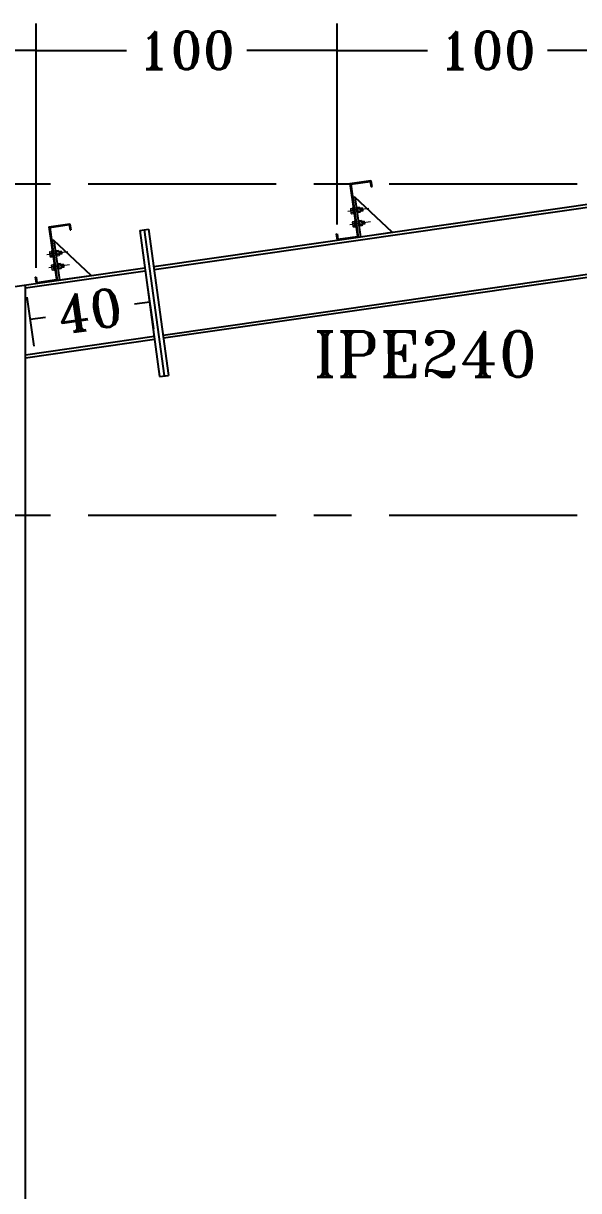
# Model space of a CAD drawing. Header units: inches. Extents: x 460503 to 460688, y 47570 to 48852.
# Drawn here: x 460533.65 to 460537.34, y 48045.09 to 48052.85 of the extents above; entities that cross this region are included whole.
import ezdxf

# ---------------------------------------------------------------- set-up
doc = ezdxf.new("R2010")
doc.units = ezdxf.units.IN
doc.header["$MEASUREMENT"] = 0
doc.linetypes.add('CENTER', pattern=[2, 1.25, -0.25, 0.25, -0.25])
doc.layers.add('2', color=2, linetype='Continuous', lineweight=9)
doc.layers.add('TEXT', color=250, linetype='Continuous', lineweight=30)
for name, color, linetype in [('3G', 3, 'Continuous'), ('AXE', 1, 'CENTER'), ('TIE', 2, 'Continuous')]:
    doc.layers.add(name, color=color, linetype=linetype)
doc.styles.add('ROMANT', font='romant')
doc.dimstyles.new('1-50', dxfattribs={"dimscale": 0, "dimtxt": 0.25, "dimasz": 0.18, "dimexe": 0.18, "dimexo": 0.0625, "dimgap": 0.09, "dimtad": 0, "dimdec": 0, "dimlfac": 50, "dimzin": 0, "dimdsep": 46, "dimtxsty": 'ROMANT', "dimblk": 'OBLIQUE', "dimcen": 0.09, "dimclrd": 1, "dimclre": 1, "dimclrt": 2, "dimadec": 0, "dimazin": 0, "dimtfac": 1, "dimtdec": 0, "dimtofl": 0, "dimtmove": 2, "dimatfit": 3, "dimldrblk": 'OBLIQUE', "dimfxl": 0.18, "dimtolj": 1, "dimtzin": 0, "dimarcsym": 0})

# ---------------------------------------------------------------- blocks, each defined once
blk = doc.blocks.new('TIE')
at = {"layer": 'TIE'}
for p, q in [((-3.48, 20), (4.44, 21.17)), ((-3.48, 20), (-0.54, 0.21)), ((-3.13, 19.74), (4.19, 20.83)), ((-3.13, 19.74), (-0.2, -0.04)), ((4.19, 20.83), (4.48, 18.85)), ((4.44, 21.17), (4.78, 18.9)), ((4.48, 18.85), (4.78, 18.9)), ((-1.61, 14.91), (-2.4, 14.8)), ((-1.61, 14.91), (-2.4, 14.8)), ((12.45, 1.85), (-1.61, 14.91)), ((-1.61, 14.91), (0.59, 0.09)), ((-8.45, 1.06), (-8.15, 1.1)), ((-8.45, 1.06), (-8.11, -1.22)), ((-8.15, 1.1), (-7.86, -0.87)), ((-7.86, -0.87), (-0.54, 0.21)), ((-0.2, -0.04), (12.45, 1.85)), ((-8.11, -1.22), (-0.2, -0.04))]:
    blk.add_line(p, q, dxfattribs=at)
blk = doc.blocks.new('*D543')
at = {"color": 1, "lineweight": -2, "transparency": 16777216}
for p, q in [((460535.7348, 48051.5103), (460535.7348, 48052.8472)), ((460537.7348, 48051.7973), (460537.7348, 48052.8472)), ((460535.7348, 48052.6672), (460536.3353, 48052.6672)), ((460537.7348, 48052.6672), (460537.1344, 48052.6672))]:
    blk.add_line(p, q, dxfattribs=at)
at = {"layer": 'Defpoints', "color": 0, "transparency": 16777216}
for p in [(460535.7348, 48052.6672), (460537.7348, 48051.7348), (460535.7348, 48051.4478)]:
    blk.add_point(p, dxfattribs=at)
at = {"color": 2, "transparency": 16777216, "insert": (460536.7348, 48052.6672), "char_height": 0.25, "attachment_point": 5, "style": 'ROMANT'}
blk.add_mtext('\\A1;100', dxfattribs=at)
blk = doc.blocks.new('_OBLIQUE')
blk = doc.blocks.new('*D544')
at = {"color": 1, "lineweight": -2, "transparency": 16777216}
for p, q in [((460533.7348, 48051.2232), (460533.7348, 48052.8472)), ((460535.7348, 48051.5103), (460535.7348, 48052.8472)), ((460533.7348, 48052.6672), (460534.3353, 48052.6672)), ((460535.7348, 48052.6672), (460535.1344, 48052.6672))]:
    blk.add_line(p, q, dxfattribs=at)
at = {"layer": 'Defpoints', "color": 0, "transparency": 16777216}
for p in [(460533.7348, 48052.6672), (460535.7348, 48051.4478), (460533.7348, 48051.1607)]:
    blk.add_point(p, dxfattribs=at)
at = {"color": 2, "transparency": 16777216, "insert": (460534.7348, 48052.6672), "char_height": 0.25, "attachment_point": 5, "style": 'ROMANT'}
blk.add_mtext('\\A1;100', dxfattribs=at)
blk = doc.blocks.new('*D545')
at = {"color": 1, "lineweight": -2, "transparency": 16777216}
for p, q in [((460531.7348, 48050.9362), (460531.7348, 48052.8472)), ((460533.7348, 48051.2232), (460533.7348, 48052.8472)), ((460531.7348, 48052.6672), (460532.3353, 48052.6672)), ((460533.7348, 48052.6672), (460533.1344, 48052.6672))]:
    blk.add_line(p, q, dxfattribs=at)
at = {"layer": 'Defpoints', "color": 0, "transparency": 16777216}
for p in [(460531.7348, 48052.6672), (460533.7348, 48051.1607), (460531.7348, 48050.8737)]:
    blk.add_point(p, dxfattribs=at)
at = {"color": 2, "transparency": 16777216, "insert": (460532.7348, 48052.6672), "char_height": 0.25, "attachment_point": 5, "style": 'ROMANT'}
blk.add_mtext('\\A1;100', dxfattribs=at)
blk = doc.blocks.new('*D623')
at = {"color": 1, "lineweight": -2, "transparency": 16777216}
for p, q in [((460534.4688, 48051.1415), (460534.5154, 48050.8168)), ((460533.6742, 48051.0275), (460533.7208, 48050.7028)), ((460534.4899, 48050.995), (460534.3879, 48050.9803)), ((460533.6953, 48050.8809), (460533.7972, 48050.8956))]:
    blk.add_line(p, q, dxfattribs=at)
at = {"layer": 'Defpoints', "color": 0, "transparency": 16777216}
for p in [(460534.4599, 48051.2034, 0.0013), (460533.6653, 48051.0894, 0.0015), (460534.4899, 48050.995)]:
    blk.add_point(p, dxfattribs=at)
at = {"color": 2, "transparency": 16777216, "insert": (460534.0926, 48050.938), "char_height": 0.25, "attachment_point": 5, "rotation": 8.16673, "style": 'ROMANT'}
blk.add_mtext('\\A1;40', dxfattribs=at)

msp = doc.modelspace()

# ---------------------------------------------------------------- linework, layer by layer
at = {"layer": '2'}
for p, q in [((460535.94527534, 48051.61599191), (460535.80726589, 48051.59597795)), ((460535.82341807, 48051.61139609), (460535.82712998, 48051.58580006)), ((460535.82477017, 48051.6081636), (460535.82385062, 48051.60871303)), ((460535.8250676, 48051.60611263), (460535.824342, 48051.60532463)), ((460535.82733122, 48051.61663671), (460535.83591288, 48051.61788121)), ((460535.827806, 48051.6075568), (460535.8372123, 48051.60892089)), ((460535.83591288, 48051.61788121), (460535.84095226, 48051.58313141)), ((460535.84089804, 48051.6205753), (460535.83738796, 48051.62006627)), ((460535.84290759, 48051.61907477), (460535.84799787, 48051.58397396)), ((460535.8632325, 48051.61484469), (460535.8439254, 48051.61205634)), ((460535.8622147, 48051.62186312), (460535.86730497, 48051.58676231)), ((460535.8672253, 48051.6243817), (460535.86371522, 48051.62387268)), ((460535.86923486, 48051.62288118), (460535.87432513, 48051.58778037)), ((460535.88242311, 48051.62461453), (460535.86926031, 48051.62270567)), ((460535.86926031, 48051.62270567), (460535.87429968, 48051.58795587)), ((460535.88320605, 48051.61751064), (460535.87028541, 48051.6156369)), ((460535.88605933, 48051.59732464), (460535.87321124, 48051.59546142)), ((460535.88242311, 48051.62461453), (460535.88652494, 48051.62104309)), ((460535.88594445, 48051.61895481), (460535.88667005, 48051.61974281)), ((460535.88624188, 48051.61690384), (460535.88716143, 48051.61635441)), ((460535.88652494, 48051.62104309), (460535.89038082, 48051.59445422)), ((460535.90342554, 48051.62067344), (460535.88692555, 48051.61828063)), ((460535.89863068, 48051.59847117), (460535.88756104, 48051.61389847)), ((460535.88879773, 48051.59876881), (460535.88958732, 48051.5996263)), ((460535.89368825, 48051.59775442), (460535.88894323, 48051.60436735)), ((460535.90357312, 48051.59918791), (460535.88959558, 48051.61866783)), ((460535.90648021, 48051.59960949), (460535.88998021, 48051.59721669)), ((460535.90591101, 48051.60353452), (460535.89453802, 48051.61938458)), ((460535.90452881, 48051.61306564), (460535.89948046, 48051.62010132)), ((460535.90342554, 48051.62067344), (460535.90648021, 48051.59960949)), ((460535.95766932, 48051.5286766), (460535.81965987, 48051.50866263)), ((460535.82728326, 48051.59134496), (460535.82628261, 48051.59194284)), ((460535.8274356, 48051.58927295), (460535.82677399, 48051.58855445)), ((460535.83031909, 48051.59073816), (460535.83965284, 48051.59209173)), ((460535.8323706, 48051.58188691), (460535.84095226, 48051.58313141)), ((460535.83607491, 48051.52411889), (460535.83978681, 48051.49852286)), ((460535.837427, 48051.5208864), (460535.83650746, 48051.52143583)), ((460535.83998806, 48051.52935951), (460535.84856972, 48051.53060401)), ((460535.84046284, 48051.5202796), (460535.84986913, 48051.52164369)), ((460535.84649734, 48051.58196441), (460535.84298726, 48051.58145538)), ((460535.86628717, 48051.59378075), (460535.84698007, 48051.5909924)), ((460535.84856972, 48051.53060401), (460535.85360909, 48051.49585421)), ((460535.85355488, 48051.5332981), (460535.85004479, 48051.53278907)), ((460535.85556443, 48051.53179757), (460535.86065471, 48051.49669676)), ((460535.87588934, 48051.52756749), (460535.85658223, 48051.52477914)), ((460535.87282461, 48051.58577082), (460535.86931453, 48051.58526179)), ((460535.88746249, 48051.58986473), (460535.87429968, 48051.58795587)), ((460535.87487153, 48051.53458592), (460535.87996181, 48051.49948511)), ((460535.87988214, 48051.5371045), (460535.87637206, 48051.53659548)), ((460535.88189169, 48051.53560398), (460535.88698197, 48051.50050317)), ((460535.89507995, 48051.53733733), (460535.88191714, 48051.53542847)), ((460535.88191714, 48051.53542847), (460535.88695652, 48051.50067867)), ((460535.89586288, 48051.53023344), (460535.88294225, 48051.5283597)), ((460535.89038082, 48051.59445422), (460535.88746249, 48051.58986473)), ((460535.88924025, 48051.59673888), (460535.8900787, 48051.59623791)), ((460535.89507995, 48051.53733733), (460535.89918177, 48051.53376589)), ((460535.89860129, 48051.53167761), (460535.89932688, 48051.53246561)), ((460535.89889872, 48051.52962664), (460535.89981826, 48051.52907721)), ((460535.89918177, 48051.53376589), (460535.90303766, 48051.50717702)), ((460535.91608238, 48051.53339624), (460535.89958238, 48051.53100343)), ((460535.91128752, 48051.51119397), (460535.90021788, 48051.52662127)), ((460535.91622996, 48051.51191071), (460535.90225242, 48051.53139063)), ((460535.91856784, 48051.51625732), (460535.90719486, 48051.53210738)), ((460535.91718565, 48051.52578844), (460535.91213729, 48051.53282412)), ((460535.91608238, 48051.53339624), (460535.91913704, 48051.5123323)), ((460535.83772443, 48051.51883543), (460535.83699884, 48051.51804743)), ((460535.83994009, 48051.50406776), (460535.83893945, 48051.50466564)), ((460535.84009243, 48051.50199575), (460535.83943083, 48051.50127725)), ((460535.84297593, 48051.50346096), (460535.85230968, 48051.50481453)), ((460535.84502743, 48051.49460971), (460535.85360909, 48051.49585421)), ((460535.85915418, 48051.49468721), (460535.8556441, 48051.49417818)), ((460535.878944, 48051.50650355), (460535.8596369, 48051.5037152)), ((460535.88548144, 48051.49849362), (460535.88197136, 48051.49798459)), ((460535.89871616, 48051.51004744), (460535.88586807, 48051.50818422)), ((460535.90011932, 48051.50258753), (460535.88695652, 48051.50067867)), ((460535.90303766, 48051.50717702), (460535.90011932, 48051.50258753)), ((460535.90145457, 48051.51149161), (460535.90224416, 48051.51234911)), ((460535.90634508, 48051.51047722), (460535.90160007, 48051.51709015)), ((460535.90189709, 48051.50946168), (460535.90273554, 48051.50896071)), ((460535.91913704, 48051.5123323), (460535.90263705, 48051.50993949)), ((460533.94527534, 48051.328973), (460533.80726589, 48051.30895903)), ((460533.82341807, 48051.32437717), (460533.82712998, 48051.29878114)), ((460533.82477017, 48051.32114469), (460533.82385062, 48051.32169411)), ((460533.8250676, 48051.31909371), (460533.824342, 48051.31830571)), ((460533.82728326, 48051.30432605), (460533.82628261, 48051.30492392)), ((460533.8274356, 48051.30225403), (460533.82677399, 48051.30153553)), ((460533.82733122, 48051.32961779), (460533.83591288, 48051.3308623)), ((460533.827806, 48051.32053788), (460533.8372123, 48051.32190198)), ((460533.83031909, 48051.30371925), (460533.83965284, 48051.30507282)), ((460533.8323706, 48051.29486799), (460533.84095226, 48051.2961125)), ((460533.83591288, 48051.3308623), (460533.84095226, 48051.2961125)), ((460533.84089804, 48051.33355638), (460533.83738796, 48051.33304735)), ((460533.84290759, 48051.33205585), (460533.84799787, 48051.29695505)), ((460533.84649734, 48051.29494549), (460533.84298726, 48051.29443647)), ((460533.8632325, 48051.32782577), (460533.8439254, 48051.32503742)), ((460533.86628717, 48051.30676183), (460533.84698007, 48051.30397348)), ((460533.8622147, 48051.33484421), (460533.86730497, 48051.2997434)), ((460533.8672253, 48051.33736279), (460533.86371522, 48051.33685376)), ((460533.86923486, 48051.33586226), (460533.87432513, 48051.30076145)), ((460533.88242311, 48051.33759561), (460533.86926031, 48051.33568676)), ((460533.86926031, 48051.33568676), (460533.87429968, 48051.30093696)), ((460533.87282461, 48051.2987519), (460533.86931453, 48051.29824287)), ((460533.88320605, 48051.33049172), (460533.87028541, 48051.32861798)), ((460533.88605933, 48051.31030572), (460533.87321124, 48051.3084425)), ((460533.88746249, 48051.30284581), (460533.87429968, 48051.30093696)), ((460533.88242311, 48051.33759561), (460533.88652494, 48051.33402417)), ((460533.88594445, 48051.33193589), (460533.88667005, 48051.33272389)), ((460533.88624188, 48051.32988492), (460533.88716143, 48051.3293355)), ((460533.88652494, 48051.33402417), (460533.89038082, 48051.30743531)), ((460533.90342554, 48051.33365452), (460533.88692555, 48051.33126171)), ((460533.89038082, 48051.30743531), (460533.88746249, 48051.30284581)), ((460533.89863068, 48051.31145225), (460533.88756104, 48051.32687956)), ((460533.88879773, 48051.31174989), (460533.88958732, 48051.31260739)), ((460533.89368825, 48051.3107355), (460533.88894323, 48051.31734843)), ((460533.88924025, 48051.30971996), (460533.8900787, 48051.30921899)), ((460533.90357312, 48051.312169), (460533.88959558, 48051.33164891)), ((460533.90648021, 48051.31259058), (460533.88998021, 48051.31019777)), ((460533.90591101, 48051.3165156), (460533.89453802, 48051.33236566)), ((460533.90452881, 48051.32604672), (460533.89948046, 48051.33308241)), ((460533.90342554, 48051.33365452), (460533.90648021, 48051.31259058)), ((460533.95766932, 48051.24165768), (460533.81965987, 48051.22164371)), ((460533.83607491, 48051.23709997), (460533.83978681, 48051.21150394)), ((460533.837427, 48051.23386749), (460533.83650746, 48051.23441691)), ((460533.83772443, 48051.23181651), (460533.83699884, 48051.23102851)), ((460533.83994009, 48051.21704885), (460533.83893945, 48051.21764672)), ((460533.84009243, 48051.21497683), (460533.83943083, 48051.21425833)), ((460533.83998806, 48051.24234059), (460533.84856972, 48051.2435851)), ((460533.84046284, 48051.23326069), (460533.84986913, 48051.23462478)), ((460533.84297593, 48051.21644205), (460533.85230968, 48051.21779562)), ((460533.84856972, 48051.2435851), (460533.85360909, 48051.2088353)), ((460533.85355488, 48051.24627918), (460533.85004479, 48051.24577015)), ((460533.85556443, 48051.24477866), (460533.86065471, 48051.20967785)), ((460533.87588934, 48051.24054857), (460533.85658223, 48051.23776022)), ((460533.878944, 48051.21948463), (460533.8596369, 48051.21669628)), ((460533.87487153, 48051.24756701), (460533.87996181, 48051.2124662)), ((460533.87988214, 48051.25008559), (460533.87637206, 48051.24957656)), ((460533.88189169, 48051.24858506), (460533.88698197, 48051.21348425)), ((460533.89507995, 48051.25031841), (460533.88191714, 48051.24840956)), ((460533.88191714, 48051.24840956), (460533.88695652, 48051.21365976)), ((460533.88548144, 48051.2114747), (460533.88197136, 48051.21096567)), ((460533.89586288, 48051.24321452), (460533.88294225, 48051.24134078)), ((460533.89871616, 48051.22302852), (460533.88586807, 48051.2211653)), ((460533.90011932, 48051.21556861), (460533.88695652, 48051.21365976)), ((460533.89507995, 48051.25031841), (460533.89918177, 48051.24674697)), ((460533.89860129, 48051.24465869), (460533.89932688, 48051.24544669)), ((460533.89889872, 48051.24260772), (460533.89981826, 48051.2420583)), ((460533.89918177, 48051.24674697), (460533.90303766, 48051.22015811)), ((460533.91608238, 48051.24637732), (460533.89958238, 48051.24398451)), ((460533.90303766, 48051.22015811), (460533.90011932, 48051.21556861)), ((460533.91128752, 48051.22417505), (460533.90021788, 48051.23960236)), ((460533.90145457, 48051.22447269), (460533.90224416, 48051.22533019)), ((460533.90634508, 48051.2234583), (460533.90160007, 48051.23007123)), ((460533.90189709, 48051.22244276), (460533.90273554, 48051.22194179)), ((460533.91622996, 48051.2248918), (460533.90225242, 48051.24437171)), ((460533.91913704, 48051.22531338), (460533.90263705, 48051.22292057)), ((460533.91856784, 48051.2292384), (460533.90719486, 48051.24508846)), ((460533.91718565, 48051.23876952), (460533.91213729, 48051.24580521)), ((460533.91608238, 48051.24637732), (460533.91913704, 48051.22531338)), ((460533.84502743, 48051.20759079), (460533.85360909, 48051.2088353)), ((460533.85915418, 48051.20766829), (460533.8556441, 48051.20715927))]:
    msp.add_line(p, q, dxfattribs=at)
for centre, radius, start, end in [((460535.82799496, 48051.61205982), 0.00462476, 98.25144292, 188.25144292), ((460535.82714227, 48051.61213369), 0.00462476, 239.141982891, 278.25144292), ((460535.82846973, 48051.60297992), 0.00462476, 98.25144292, 137.36090295), ((460535.83764247, 48051.61831123), 0.0017734, 98.25144292, 188.25144292), ((460535.84115255, 48051.61882026), 0.0017734, 8.25144292, 98.25144292), ((460535.86396974, 48051.62211764), 0.0017734, 98.25144292, 188.25144292), ((460535.86747982, 48051.62262666), 0.0017734, 8.25144292, 98.25144292), ((460535.88254231, 48051.62208752), 0.00462476, 278.25144292, 317.36090295), ((460535.88386978, 48051.61293375), 0.00462476, 59.141982891, 98.25144292), ((460535.88539559, 48051.60190152), 0.00462476, 278.25144292, 317.36090295), ((460535.88686815, 48051.59276879), 0.00462476, 59.141982891, 98.25144292), ((460535.83170686, 48051.5864638), 0.00462476, 188.25144292, 278.25144292), ((460535.82965535, 48051.59531505), 0.00462476, 239.141982891, 278.25144292), ((460535.83083773, 48051.58614024), 0.00462476, 98.25144292, 137.36090295), ((460535.84065179, 48051.52478262), 0.00462476, 98.25144292, 188.25144292), ((460535.8397991, 48051.52485649), 0.00462476, 239.141982891, 278.25144292), ((460535.84112657, 48051.51570272), 0.00462476, 98.25144292, 137.36090295), ((460535.84273275, 48051.58321042), 0.0017734, 188.25144292, 278.25144292), ((460535.84624283, 48051.58371945), 0.0017734, 278.25144292, 8.25144292), ((460535.85029931, 48051.53103403), 0.0017734, 98.25144292, 188.25144292), ((460535.85380939, 48051.53154306), 0.0017734, 8.25144292, 98.25144292), ((460535.86906001, 48051.58701683), 0.0017734, 188.25144292, 278.25144292), ((460535.87257009, 48051.58752586), 0.0017734, 278.25144292, 8.25144292), ((460535.87662657, 48051.53484044), 0.0017734, 98.25144292, 188.25144292), ((460535.88013665, 48051.53534946), 0.0017734, 8.25144292, 98.25144292), ((460535.89519915, 48051.53481032), 0.00462476, 278.25144292, 317.36090295), ((460535.89652662, 48051.52565655), 0.00462476, 59.141982891, 98.25144292), ((460535.8443637, 48051.4991866), 0.00462476, 188.25144292, 278.25144292), ((460535.84231219, 48051.50803785), 0.00462476, 239.141982891, 278.25144292), ((460535.84349457, 48051.49886304), 0.00462476, 98.25144292, 137.36090295), ((460535.85538959, 48051.49593322), 0.0017734, 188.25144292, 278.25144292), ((460535.85889967, 48051.49644225), 0.0017734, 278.25144292, 8.25144292), ((460535.88171685, 48051.49973963), 0.0017734, 188.25144292, 278.25144292), ((460535.88522693, 48051.50024866), 0.0017734, 278.25144292, 8.25144292), ((460535.89805243, 48051.51462432), 0.00462476, 278.25144292, 317.36090295), ((460535.89952499, 48051.50549159), 0.00462476, 59.141982891, 98.25144292), ((460533.82799496, 48051.32504091), 0.00462476, 98.25144292, 188.25144292), ((460533.82714227, 48051.32511477), 0.00462476, 239.141982891, 278.25144292), ((460533.82846973, 48051.315961), 0.00462476, 98.25144292, 137.36090295), ((460533.83170686, 48051.29944488), 0.00462476, 188.25144292, 278.25144292), ((460533.82965535, 48051.30829613), 0.00462476, 239.141982891, 278.25144292), ((460533.83083773, 48051.29912132), 0.00462476, 98.25144292, 137.36090295), ((460533.83764247, 48051.33129231), 0.0017734, 98.25144292, 188.25144292), ((460533.84115255, 48051.33180134), 0.0017734, 8.25144292, 98.25144292), ((460533.84273275, 48051.29619151), 0.0017734, 188.25144292, 278.25144292), ((460533.84624283, 48051.29670053), 0.0017734, 278.25144292, 8.25144292), ((460533.86396974, 48051.33509872), 0.0017734, 98.25144292, 188.25144292), ((460533.86747982, 48051.33560775), 0.0017734, 8.25144292, 98.25144292), ((460533.86906001, 48051.29999791), 0.0017734, 188.25144292, 278.25144292), ((460533.87257009, 48051.30050694), 0.0017734, 278.25144292, 8.25144292), ((460533.88254231, 48051.33506861), 0.00462476, 278.25144292, 317.36090295), ((460533.88386978, 48051.32591483), 0.00462476, 59.141982891, 98.25144292), ((460533.88539559, 48051.31488261), 0.00462476, 278.25144292, 317.36090295), ((460533.88686815, 48051.30574987), 0.00462476, 59.141982891, 98.25144292), ((460533.84065179, 48051.23776371), 0.00462476, 98.25144292, 188.25144292), ((460533.8397991, 48051.23783757), 0.00462476, 239.141982891, 278.25144292), ((460533.84112657, 48051.2286838), 0.00462476, 98.25144292, 137.36090295), ((460533.8443637, 48051.21216768), 0.00462476, 188.25144292, 278.25144292), ((460533.84231219, 48051.22101893), 0.00462476, 239.141982891, 278.25144292), ((460533.84349457, 48051.21184412), 0.00462476, 98.25144292, 137.36090295), ((460533.85029931, 48051.24401511), 0.0017734, 98.25144292, 188.25144292), ((460533.85380939, 48051.24452414), 0.0017734, 8.25144292, 98.25144292), ((460533.85889967, 48051.20942333), 0.0017734, 278.25144292, 8.25144292), ((460533.87662657, 48051.24782152), 0.0017734, 98.25144292, 188.25144292), ((460533.88013665, 48051.24833055), 0.0017734, 8.25144292, 98.25144292), ((460533.88171685, 48051.21272071), 0.0017734, 188.25144292, 278.25144292), ((460533.88522693, 48051.21322974), 0.0017734, 278.25144292, 8.25144292), ((460533.89519915, 48051.24779141), 0.00462476, 278.25144292, 317.36090295), ((460533.89652662, 48051.23863763), 0.00462476, 59.141982891, 98.25144292), ((460533.89805243, 48051.22760541), 0.00462476, 278.25144292, 317.36090295), ((460533.89952499, 48051.21847267), 0.00462476, 59.141982891, 98.25144292), ((460533.85538959, 48051.20891431), 0.0017734, 188.25144292, 278.25144292)]:
    msp.add_arc(centre, radius, start, end, dxfattribs=at)
at = {"layer": '3G'}
for p, q in [((460534.51663008, 48051.23172274, 0.0012455), (460538.33534581, 48051.77974456)), ((460534.51933586, 48051.21190614, 0.00124555), (460538.33534581, 48051.75953966, 0.00000093)), ((460534.42344801, 48051.47066456, 0.18237979), (460534.48289641, 48051.4787817, 0.18237979)), ((460534.42344801, 48051.47066456, 0.24987962), (460534.55602799, 48050.49967406, 0.00488024)), ((460534.45317221, 48051.47472313, 0.24987962), (460534.58575219, 48050.50373263, 0.00488024)), ((460534.48289641, 48051.4787817, 0.24987962), (460534.61547639, 48050.50779121, 0.00488024)), ((460534.57886295, 48050.77594104, 0.00124652), (460538.33534581, 48051.31503186, 0.00002131)), ((460534.58156873, 48050.75612444, 0.00124656), (460538.33534581, 48051.29482696, 0.00002224)), ((460532.1483837, 48050.89185698, 0.00201792), (460534.45723716, 48051.22319929, 0.00126487)), ((460533.66534581, 48051.08935049, 0.00152408), (460534.45994294, 48051.20338269, 0.00126492)), ((460533.66534581, 48035.07974456, 0.00499999), (460533.66534581, 48051.10955539, 0.00499999)), ((460533.66534581, 48050.64484269, 0.00154447), (460534.51947003, 48050.76741759, 0.00126589)), ((460533.66534581, 48050.62463779, 0.00154539), (460534.52217581, 48050.747601, 0.00126593)), ((460534.55602799, 48050.49967406, 0.18237979), (460534.61547639, 48050.50779121, 0.18237979))]:
    msp.add_line(p, q, dxfattribs=at)
at = {"layer": 'AXE'}
for p, q in [((460512.08129343, 48051.77974456), (460567.369901, 48051.77974456)), ((460512.08129343, 48049.57974456), (460567.369901, 48049.57974456))]:
    msp.add_line(p, q, dxfattribs=at)

# ---------------------------------------------------------------- block references
at = {"layer": '2', "xscale": 0.01773399014778325, "yscale": 0.01773399014778325, "zscale": 0.01773399014778325, "rotation": 359.6857205502883}
for p in [(460535.87927453, 48051.42738447), (460533.87927453, 48051.14036555)]:
    msp.add_blockref('TIE', p, dxfattribs=at)

# ---------------------------------------------------------------- texts
at = {"layer": 'TEXT', "color": 2, "style": 'ROMANT'}
msp.add_text('IPE240', height=0.302224371, rotation=0.081705483, dxfattribs=at).set_placement((460535.57736647, 48050.49681133, 0.00000016))

# ---------------------------------------------------------------- dimensions: what is measured, and where the dimension line sits
for base, p1, p2, picture, middle in [((460531.73484197, 48052.66722259), (460533.73484196, 48051.16073165), (460531.73484197, 48050.87371273), '*D545', (460532.73484196, 48052.66722259)), ((460533.73484196, 48052.66722259), (460535.73484196, 48051.44775057), (460533.73484196, 48051.16073165), '*D544', (460534.73484196, 48052.66722259)), ((460535.73484196, 48052.66722259), (460537.73484196, 48051.73476948), (460535.73484196, 48051.44775057), '*D543', (460536.73484196, 48052.66722259))]:
    dim = msp.add_linear_dim(base=base, p1=p1, p2=p2, dimstyle='1-50', override={"dimscale": 1})
    dim.commit()
    dim.dimension.update_dxf_attribs({"geometry": picture, "text_midpoint": middle})
dim = msp.add_aligned_dim(p1=(460533.66534581, 48051.08935049, 0.00152408), p2=(460534.45994294, 48051.20338269, 0.00126492), distance=-0.21053833, dimstyle='1-50', override={"dimscale": 1})
dim.commit()
dim.dimension.update_dxf_attribs({"geometry": '*D623', "text_midpoint": (460534.09255221, 48050.93796335)})

doc.saveas('drawing.dxf')
